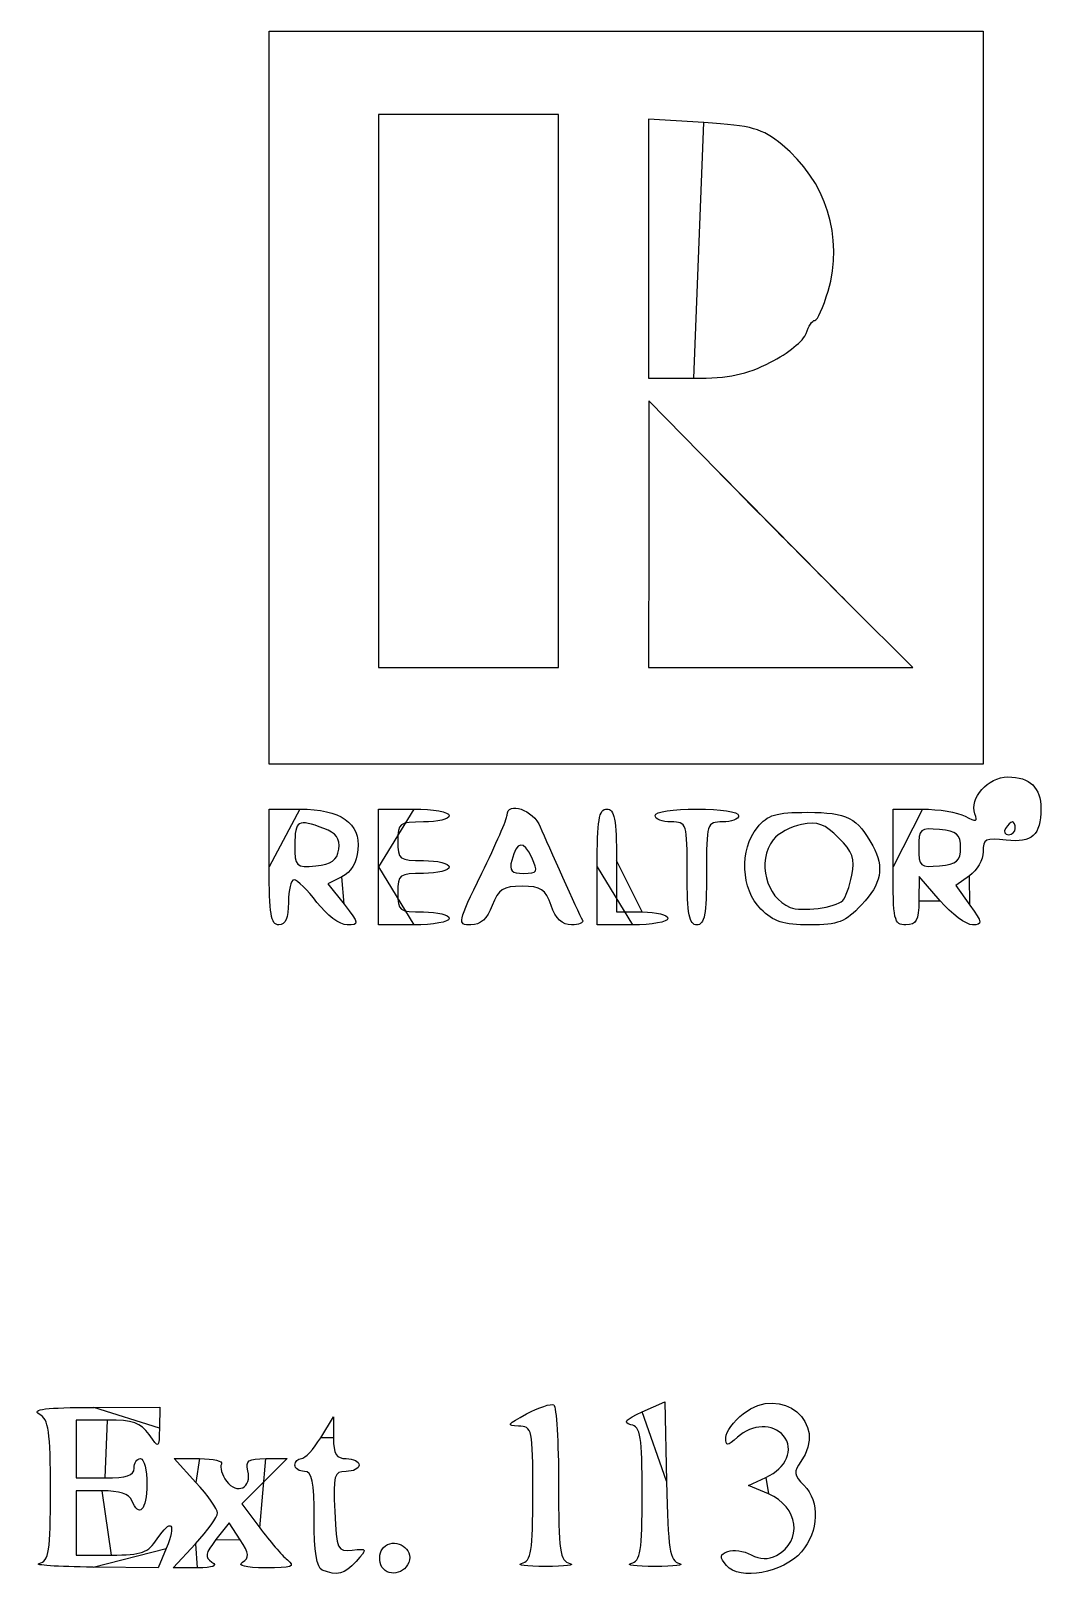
# Model space of a CAD drawing. Extents: x 1.04 to 4.15, y 7.76 to 9.54.
# Drawn here: x 3.623 to 4.146, y 8.732 to 9.536 of the extents above; entities that cross this region are included whole.
import ezdxf

# ---------------------------------------------------------------- set-up
doc = ezdxf.new("R2010")
doc.units = 0
doc.layers.add('Layer_1', color=7, linetype='CONTINUOUS')

msp = doc.modelspace()

# ---------------------------------------------------------------- linework, layer by layer
at = {"layer": 'Layer_1', "color": 7}
for points in [[(3.746418, 9.34579), (3.746418, 9.53579), (3.931418, 9.53579), (4.116418, 9.53579), (4.116418, 9.34579), (4.116418, 9.15579), (3.931418, 9.15579), (3.746418, 9.15579), (3.746418, 9.34579), (3.746418, 9.34579)], [(3.896418, 9.349123), (3.896418, 9.492457), (3.849751, 9.492457), (3.803084, 9.492457), (3.803084, 9.349123), (3.803084, 9.20579), (3.849751, 9.20579), (3.896418, 9.20579), (3.896418, 9.349123), (3.896418, 9.349123)], [(3.971704, 9.488278), (3.943084, 9.490063), (3.943084, 9.422927), (3.943084, 9.35579), (3.966528, 9.35579)], [(4.006282, 9.364055), (4.006282, 9.364055)], [(3.978975, 9.307552), (3.9432, 9.344123), (3.943144, 9.274957), (3.943089, 9.20579), (4.011539, 9.20579), (4.079989, 9.20579), (4.047372, 9.238386), (4.047368, 9.238386)], [(3.746418, 9.102457), (3.746418, 9.132457), (3.762343, 9.132457)], [(3.803084, 9.102457), (3.803084, 9.132457), (3.821418, 9.132457)], [(4.069751, 9.102457), (4.069751, 9.132457), (4.08497, 9.132457)], [(4.133084, 9.122457), (4.133084, 9.122457)], [(3.782482, 9.111618), (3.782482, 9.111618)], [(4.104751, 9.112457), (4.104751, 9.112457)], [(3.882525, 9.107352), (3.882525, 9.107352)], [(3.926418, 9.10579), (3.926418, 9.079123), (3.939751, 9.079123)], [(3.746418, 9.102457), (3.746418, 9.102457)], [(3.78416, 9.097346), (3.776903, 9.09375), (3.785235, 9.083104)], [(3.821418, 9.072457), (3.803084, 9.072457), (3.803084, 9.102457), (3.803084, 9.102457)], [(3.856668, 9.099229), (3.856668, 9.099229)], [(3.934751, 9.072457), (3.916418, 9.072457), (3.916418, 9.102457), (3.916418, 9.102457)], [(3.963084, 9.099123), (3.963084, 9.099123)], [(4.069748, 9.102457), (4.069751, 9.102457)], [(4.094126, 9.084957), (4.083212, 9.097457), (4.083146, 9.084957)], [(4.109353, 9.097886), (4.102288, 9.092938), (4.10958, 9.082697)], [(4.001266, 9.080639), (4.001266, 9.080639)], [(4.043751, 9.085123), (4.043751, 9.085123)], [(3.655584, 8.822355), (3.689751, 8.822455), (3.689577, 8.811622)], [(3.939751, 8.820004), (3.951418, 8.825233), (3.952349, 8.78407)], [(3.662678, 8.815789), (3.646418, 8.815789), (3.646418, 8.800789), (3.646418, 8.785789), (3.661418, 8.785789)], [(3.773129, 8.806623), (3.779734, 8.817456), (3.779745, 8.806623)], [(3.708468, 8.783472), (3.697185, 8.79579), (3.710332, 8.79579)], [(3.74473, 8.79579), (3.755751, 8.79579), (3.744049, 8.784088), (3.732347, 8.772386), (3.741547, 8.759921)], [(4.005136, 8.777526), (3.994814, 8.781866), (4.003889, 8.786001)], [(3.659856, 8.779122), (3.646418, 8.779122), (3.646418, 8.762455), (3.646418, 8.745789), (3.664675, 8.745789)], [(3.7314, 8.753683), (3.725678, 8.762415), (3.718882, 8.753775)], [(3.709088, 8.739174), (3.696758, 8.739119), (3.708239, 8.751619), (3.708239, 8.751623)], [(3.693129, 8.749229), (3.688943, 8.739122), (3.655181, 8.739509)], [(3.627252, 8.74142), (3.627251, 8.741421)], [(3.773924, 8.737997), (3.773925, 8.737997)], [(3.804306, 8.740767), (3.804306, 8.740767)], [(3.877251, 8.741421), (3.877251, 8.741421)], [(3.933918, 8.741421), (3.933918, 8.741421)], [(3.983412, 8.740405), (3.983412, 8.740405)]]:
    msp.add_lwpolyline(points, close=True, dxfattribs=at)
for points in [[(4.012303, 9.476797), (4.001745, 9.485342), (3.99693, 9.486704), (3.971704, 9.488278)], [(4.036107, 9.400955), (4.044282, 9.428644), (4.034912, 9.458498), (4.012303, 9.476797)], [(4.029248, 9.38579), (4.030557, 9.38579), (4.033644, 9.392614), (4.036107, 9.400955)], [(4.024729, 9.379055), (4.025905, 9.382759), (4.027938, 9.38579), (4.029248, 9.38579)], [(4.006282, 9.364055), (4.015252, 9.3686), (4.023553, 9.37535), (4.024729, 9.379055)], [(3.966528, 9.35579), (3.984876, 9.35579), (3.993518, 9.357587), (4.006282, 9.364055)], [(4.047368, 9.238386), (4.029429, 9.256313), (3.998652, 9.287438), (3.978975, 9.307552)], [(4.112175, 9.13002), (4.109105, 9.13802), (4.119043, 9.149123), (4.129273, 9.149123)], [(4.129273, 9.149123), (4.140711, 9.149123), (4.146433, 9.143601), (4.146367, 9.132623)], [(3.869751, 9.129229), (3.869751, 9.136742), (3.883401, 9.132031), (3.886961, 9.12329)], [(3.774765, 9.122451), (3.761287, 9.127576), (3.759751, 9.126702), (3.759751, 9.113912)], [(3.762343, 9.132457), (3.78353, 9.132457), (3.793796, 9.125266), (3.792438, 9.111379)], [(3.821418, 9.132457), (3.831501, 9.132457), (3.839751, 9.130957), (3.839751, 9.129123)], [(3.839751, 9.129123), (3.839751, 9.12729), (3.833751, 9.12579), (3.826418, 9.12579)], [(3.856668, 9.099229), (3.863864, 9.113954), (3.869751, 9.127454), (3.869751, 9.129229)], [(3.916418, 9.102457), (3.916418, 9.126901), (3.917343, 9.132457), (3.921418, 9.132457)], [(3.921418, 9.132457), (3.925445, 9.132457), (3.926418, 9.127272), (3.926418, 9.10579)], [(3.946418, 9.129123), (3.946418, 9.131004), (3.955862, 9.132457), (3.968084, 9.132457)], [(3.954751, 9.12579), (3.950168, 9.12579), (3.946418, 9.12729), (3.946418, 9.129123)], [(3.968084, 9.132457), (3.980307, 9.132457), (3.989751, 9.131004), (3.989751, 9.129123)], [(3.989751, 9.129123), (3.989751, 9.12729), (3.986001, 9.12579), (3.981418, 9.12579)], [(3.999456, 9.122921), (4.004852, 9.129584), (4.008847, 9.13079), (4.025528, 9.13079)], [(4.025528, 9.13079), (4.045877, 9.13079), (4.051485, 9.127903), (4.059225, 9.11344)], [(4.08497, 9.132457), (4.093341, 9.132457), (4.103318, 9.130782), (4.107142, 9.128736)], [(4.107142, 9.128736), (4.112884, 9.125663), (4.113761, 9.125887), (4.112175, 9.13002)], [(4.146367, 9.132623), (4.146289, 9.118854), (4.141836, 9.114817), (4.128468, 9.116378)], [(3.782482, 9.111618), (3.783269, 9.117157), (3.781255, 9.119984), (3.774765, 9.122451)], [(3.826418, 9.12579), (3.813825, 9.12579), (3.813084, 9.125235), (3.813084, 9.11579)], [(3.886961, 9.12329), (3.890841, 9.113762), (3.906384, 9.079325), (3.908776, 9.074957)], [(3.963084, 9.099123), (3.963084, 9.125346), (3.962944, 9.12579), (3.954751, 9.12579)], [(3.981418, 9.12579), (3.973223, 9.12579), (3.973084, 9.125346), (3.973084, 9.099123)], [(4.001266, 9.080639), (3.990976, 9.090929), (3.990101, 9.111367), (3.999456, 9.122921)], [(4.022389, 9.124484), (4.01675, 9.123357), (4.010147, 9.119814), (4.007716, 9.116612)], [(4.041569, 9.117608), (4.034373, 9.124805), (4.030655, 9.126138), (4.022389, 9.124484)], [(4.093918, 9.121835), (4.083783, 9.122812), (4.083084, 9.122207), (4.083084, 9.112457)], [(4.104751, 9.112457), (4.104751, 9.119422), (4.102972, 9.120962), (4.093918, 9.121835)], [(4.128084, 9.122457), (4.126951, 9.120623), (4.127612, 9.119123), (4.129554, 9.119123)], [(4.131614, 9.12579), (4.130806, 9.12579), (4.129217, 9.12429), (4.128084, 9.122457)], [(4.129554, 9.119123), (4.131496, 9.119123), (4.133084, 9.120623), (4.133084, 9.122457)], [(4.133084, 9.122457), (4.133084, 9.12429), (4.132423, 9.12579), (4.131614, 9.12579)], [(3.759751, 9.113912), (3.759751, 9.10252), (3.760193, 9.102077), (3.770584, 9.103079)], [(3.770584, 9.103079), (3.778885, 9.103879), (3.781667, 9.105876), (3.782482, 9.111618)], [(3.792438, 9.111379), (3.79178, 9.104643), (3.788845, 9.099667), (3.78416, 9.097346)], [(3.813084, 9.11579), (3.813084, 9.106346), (3.813826, 9.10579), (3.826418, 9.10579)], [(3.882525, 9.107352), (3.878358, 9.116499), (3.874783, 9.11598), (3.872132, 9.105842)], [(4.007716, 9.116612), (3.999154, 9.105334), (4.003768, 9.086702), (4.016418, 9.08147)], [(4.048394, 9.098173), (4.050107, 9.106737), (4.048843, 9.110334), (4.041569, 9.117608)], [(4.059225, 9.11344), (4.06534, 9.102014), (4.063808, 9.093936), (4.053414, 9.082809)], [(4.083084, 9.112457), (4.083084, 9.102706), (4.083782, 9.102102), (4.093918, 9.103079)], [(4.093918, 9.103079), (4.102972, 9.103952), (4.104751, 9.105492), (4.104751, 9.112457)], [(4.128468, 9.116378), (4.117787, 9.117625), (4.116418, 9.116935), (4.116418, 9.11031)], [(3.826418, 9.10579), (3.833751, 9.10579), (3.839751, 9.10429), (3.839751, 9.102457)], [(3.872132, 9.105842), (3.870733, 9.100493), (3.871995, 9.099123), (3.878325, 9.099123)], [(3.878325, 9.099123), (3.885568, 9.099123), (3.885941, 9.099855), (3.882525, 9.107352)], [(4.116418, 9.11031), (4.116418, 9.106199), (4.113238, 9.100608), (4.109353, 9.097886)], [(3.751418, 9.072457), (3.747344, 9.072457), (3.746418, 9.078012), (3.746418, 9.102457)], [(3.759356, 9.09579), (3.75774, 9.09579), (3.756418, 9.09054), (3.756418, 9.084123)], [(3.771192, 9.084123), (3.766298, 9.09054), (3.760971, 9.09579), (3.759356, 9.09579)], [(3.826418, 9.099123), (3.813825, 9.099123), (3.813084, 9.098568), (3.813084, 9.089123)], [(3.839751, 9.102457), (3.839751, 9.100623), (3.833751, 9.099123), (3.826418, 9.099123)], [(3.850937, 9.072457), (3.843832, 9.072457), (3.844025, 9.073357), (3.856668, 9.099229)], [(3.968084, 9.072457), (3.964057, 9.072457), (3.963084, 9.077642), (3.963084, 9.099123)], [(3.973084, 9.099123), (3.973084, 9.077642), (3.972112, 9.072457), (3.968084, 9.072457)], [(4.043751, 9.085123), (4.045149, 9.086521), (4.047238, 9.092394), (4.048394, 9.098173)], [(4.076415, 9.072457), (4.070242, 9.072457), (4.069748, 9.074679), (4.069748, 9.102457)], [(3.813084, 9.089123), (3.813084, 9.079679), (3.813826, 9.079123), (3.826418, 9.079123)], [(3.877469, 9.092457), (3.867607, 9.092457), (3.865265, 9.090936), (3.862064, 9.082457)], [(3.892585, 9.082457), (3.88961, 9.090991), (3.887394, 9.092457), (3.877469, 9.092457)], [(3.756418, 9.084123), (3.756418, 9.075975), (3.75491, 9.072457), (3.751418, 9.072457)], [(3.786829, 9.072457), (3.783045, 9.072457), (3.776189, 9.077572), (3.771192, 9.084123)], [(3.785235, 9.083104), (3.793186, 9.072944), (3.793259, 9.072457), (3.786829, 9.072457)], [(3.826418, 9.079123), (3.833751, 9.079123), (3.839751, 9.077623), (3.839751, 9.07579)], [(3.862064, 9.082457), (3.859442, 9.075509), (3.856045, 9.072457), (3.850937, 9.072457)], [(3.903108, 9.072457), (3.898286, 9.072457), (3.894974, 9.075605), (3.892585, 9.082457)], [(3.939751, 9.079123), (3.947084, 9.079123), (3.953084, 9.077623), (3.953084, 9.07579)], [(4.026595, 9.072457), (4.012834, 9.072457), (4.007832, 9.074072), (4.001266, 9.080639)], [(4.016418, 9.08147), (4.022257, 9.079055), (4.040062, 9.081437), (4.043751, 9.085123)], [(4.053414, 9.082809), (4.045019, 9.073823), (4.04148, 9.072457), (4.026595, 9.072457)], [(4.083146, 9.084957), (4.08309, 9.0747), (4.081885, 9.072457), (4.076415, 9.072457)], [(4.110956, 9.072457), (4.107702, 9.072457), (4.100129, 9.078082), (4.094126, 9.084957)], [(4.10958, 9.082697), (4.116195, 9.073407), (4.116323, 9.072457), (4.110956, 9.072457)], [(3.839751, 9.07579), (3.839751, 9.073957), (3.831501, 9.072457), (3.821418, 9.072457)], [(3.908776, 9.074957), (3.909529, 9.073582), (3.906978, 9.072457), (3.903108, 9.072457)], [(3.953084, 9.07579), (3.953084, 9.073957), (3.944834, 9.072457), (3.934751, 9.072457)], [(3.992114, 8.81907), (4.011923, 8.834651), (4.03651, 8.814189), (4.021933, 8.794253)], [(3.627251, 8.818856), (3.62301, 8.821327), (3.630744, 8.822282), (3.655584, 8.822355)], [(3.87975, 8.818946), (3.886166, 8.822361), (3.892541, 8.824459), (3.893916, 8.823609)], [(3.893916, 8.823609), (3.895292, 8.822759), (3.896418, 8.804262), (3.896418, 8.782504)], [(3.633084, 8.779202), (3.633084, 8.810216), (3.632241, 8.81595), (3.627251, 8.818856)], [(3.68417, 8.808289), (3.679958, 8.814327), (3.675768, 8.815789), (3.662678, 8.815789)], [(3.875584, 8.812597), (3.86922, 8.812715), (3.869851, 8.813677), (3.87975, 8.818946)], [(3.933918, 8.813372), (3.929587, 8.814414), (3.93109, 8.816122), (3.939751, 8.820004)], [(3.983092, 8.806698), (3.983092, 8.809599), (3.987152, 8.815167), (3.992114, 8.81907)], [(4.012959, 8.807617), (4.007612, 8.81406), (3.996712, 8.813749), (3.989188, 8.806941)], [(3.689577, 8.811622), (3.689402, 8.800806), (3.689393, 8.800801), (3.68417, 8.808289)], [(3.763141, 8.79579), (3.765001, 8.79579), (3.769496, 8.800665), (3.773129, 8.806623)], [(3.779745, 8.806623), (3.779755, 8.798016), (3.781127, 8.79579), (3.786424, 8.79579)], [(3.883084, 8.777701), (3.883084, 8.81148), (3.882874, 8.812461), (3.875584, 8.812597)], [(3.939751, 8.777457), (3.939751, 8.807568), (3.939008, 8.812147), (3.933918, 8.813372)], [(3.989188, 8.806941), (3.98373, 8.802001), (3.983092, 8.801976), (3.983092, 8.806698)], [(4.003889, 8.786001), (4.014508, 8.790839), (4.018664, 8.800744), (4.012959, 8.807617)], [(3.661418, 8.785789), (3.672529, 8.785789), (3.676418, 8.787085), (3.676418, 8.790789)], [(3.676418, 8.790789), (3.676418, 8.793539), (3.677918, 8.795789), (3.679752, 8.795789)], [(3.679752, 8.795789), (3.681585, 8.795789), (3.683085, 8.789789), (3.683085, 8.782455)], [(3.710332, 8.79579), (3.717562, 8.79579), (3.722687, 8.794511), (3.721721, 8.792948)], [(3.721721, 8.792948), (3.720755, 8.791385), (3.721939, 8.787405), (3.724352, 8.784105)], [(3.735354, 8.7895), (3.733986, 8.794728), (3.735569, 8.79579), (3.74473, 8.79579)], [(3.759759, 8.792456), (3.759759, 8.79429), (3.761281, 8.79579), (3.763141, 8.79579)], [(3.764759, 8.789123), (3.762009, 8.789123), (3.759759, 8.790623), (3.759759, 8.792456)], [(3.793091, 8.792456), (3.793091, 8.790623), (3.790019, 8.789123), (3.786265, 8.789123)], [(3.786424, 8.79579), (3.790091, 8.79579), (3.793091, 8.79429), (3.793091, 8.792456)], [(4.021933, 8.794253), (4.018071, 8.788973), (4.018305, 8.787244), (4.023599, 8.78195)], [(3.683085, 8.782455), (3.683085, 8.769147), (3.678845, 8.764658), (3.675213, 8.774122)], [(3.719735, 8.767639), (3.719745, 8.769572), (3.714674, 8.776697), (3.708468, 8.783472)], [(3.724352, 8.784105), (3.729738, 8.77674), (3.737673, 8.78063), (3.735354, 8.7895)], [(3.769759, 8.764401), (3.769759, 8.784154), (3.768753, 8.789123), (3.764759, 8.789123)], [(3.786265, 8.789123), (3.780008, 8.789123), (3.779522, 8.787386), (3.780432, 8.76829)], [(3.896418, 8.782504), (3.896418, 8.747632), (3.897109, 8.742765), (3.902251, 8.741421)], [(3.952349, 8.78407), (3.953156, 8.748416), (3.954048, 8.742706), (3.959016, 8.741402)], [(4.023599, 8.78195), (4.03196, 8.773589), (4.031353, 8.758015), (4.022253, 8.747437)], [(3.627251, 8.741421), (3.632356, 8.742755), (3.633084, 8.747475), (3.633084, 8.779202)], [(3.675213, 8.774122), (3.673946, 8.777422), (3.668726, 8.779122), (3.659856, 8.779122)], [(3.877251, 8.741421), (3.882336, 8.74275), (3.883084, 8.747404), (3.883084, 8.777701)], [(3.933918, 8.741421), (3.938999, 8.742749), (3.939751, 8.747392), (3.939751, 8.777457)], [(4.009367, 8.745581), (4.023197, 8.752982), (4.02082, 8.770931), (4.005136, 8.777526)], [(3.708239, 8.751623), (3.714553, 8.758498), (3.719726, 8.765705), (3.719735, 8.767639)], [(3.780432, 8.76829), (3.781376, 8.748453), (3.78181, 8.747499), (3.789497, 8.748352)], [(3.68846, 8.754226), (3.695649, 8.765199), (3.698486, 8.762162), (3.693129, 8.749229)], [(3.741547, 8.759921), (3.746606, 8.753066), (3.753059, 8.745582), (3.755886, 8.74329)], [(3.773925, 8.737997), (3.771118, 8.73913), (3.769759, 8.747742), (3.769759, 8.764401)], [(3.664675, 8.745789), (3.68053, 8.745789), (3.683658, 8.746899), (3.68846, 8.754226)], [(3.718882, 8.753775), (3.713252, 8.746618), (3.712886, 8.744628), (3.716751, 8.74218)], [(3.732603, 8.742089), (3.736326, 8.744447), (3.736114, 8.746489), (3.7314, 8.753683)], [(3.804306, 8.740767), (3.803151, 8.743776), (3.803805, 8.747836), (3.805759, 8.74979)], [(3.805759, 8.74979), (3.810837, 8.754868), (3.82046, 8.750226), (3.819133, 8.743338)], [(3.716751, 8.74218), (3.719956, 8.740151), (3.717555, 8.73921), (3.709088, 8.739174)], [(3.744555, 8.739174), (3.734077, 8.739208), (3.729728, 8.740267), (3.732603, 8.742089)], [(3.755886, 8.74329), (3.760158, 8.739827), (3.758246, 8.739132), (3.744555, 8.739174)], [(3.79148, 8.742518), (3.785388, 8.735786), (3.781735, 8.734845), (3.773924, 8.737997)], [(3.789497, 8.748352), (3.797391, 8.749227), (3.797435, 8.749098), (3.79148, 8.742518)], [(3.819133, 8.743338), (3.817656, 8.735665), (3.806975, 8.733813), (3.804306, 8.740767)], [(3.983412, 8.740405), (3.979722, 8.74485), (3.979838, 8.74603), (3.984123, 8.747674)], [(4.022253, 8.747437), (4.012801, 8.736447), (3.990106, 8.732339), (3.983412, 8.740405)], [(3.984123, 8.747674), (3.986936, 8.748754), (3.992355, 8.747968), (3.996165, 8.74593)], [(3.996165, 8.74593), (4.000917, 8.743386), (4.005062, 8.743276), (4.009367, 8.745581)], [(3.655181, 8.739509), (3.636611, 8.739721), (3.624043, 8.740581), (3.627252, 8.74142)], [(3.889751, 8.739897), (3.879668, 8.739897), (3.874043, 8.740582), (3.877251, 8.741421)], [(3.902251, 8.741421), (3.905459, 8.740582), (3.899834, 8.739897), (3.889751, 8.739897)], [(3.946418, 8.739897), (3.936334, 8.739897), (3.930709, 8.740582), (3.933918, 8.741421)], [(3.959016, 8.741402), (3.96217, 8.740575), (3.956501, 8.739897), (3.946418, 8.739897)]]:
    msp.add_open_spline(points, degree=3, dxfattribs=at)

doc.saveas('drawing.dxf')
